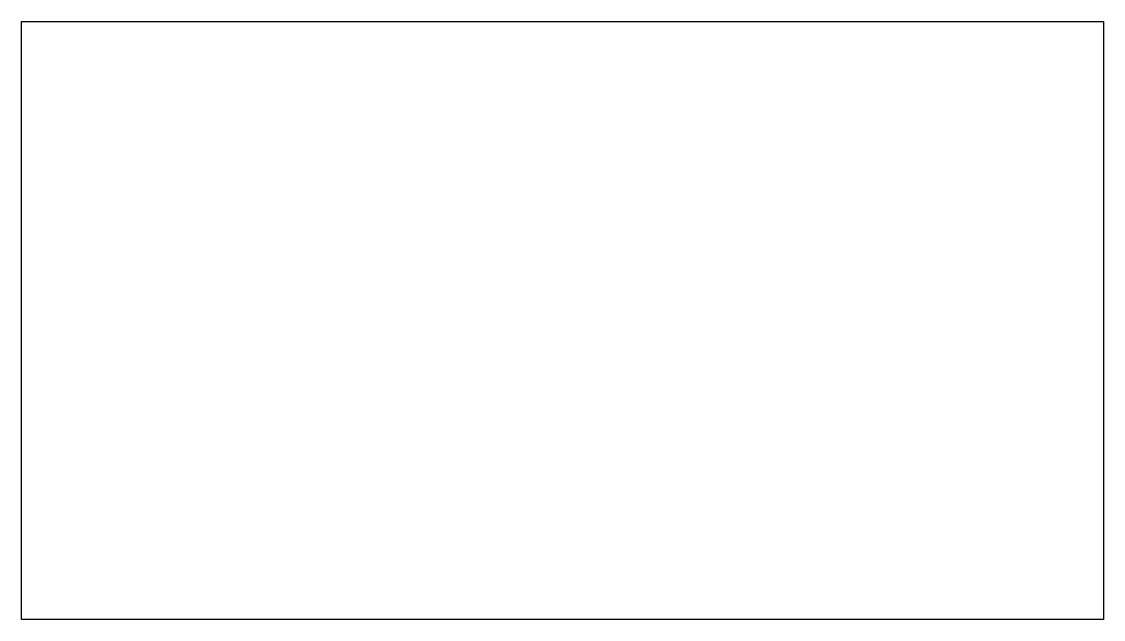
# Model space of a CAD drawing. Header units: millimetres. Extents: x 0 to 136, y 0 to 75.
import ezdxf

# ---------------------------------------------------------------- set-up
doc = ezdxf.new("R2010")
doc.units = ezdxf.units.MM
doc.layers.add('Edge.Cuts', color=254, linetype='CONTINUOUS', true_color=0xd0d2cd)

msp = doc.modelspace()

# ---------------------------------------------------------------- linework, layer by layer
at = {"layer": 'Edge.Cuts', "linetype": 'CONTINUOUS'}
for p, q in [((0, 75.268397), (136.256756, 75.268397)), ((0, 0), (0, 75.268397)), ((136.256756, 75.268397), (136.256756, 0)), ((136.256756, 0), (0, 0))]:
    msp.add_line(p, q, dxfattribs=at)

doc.saveas('drawing.dxf')
